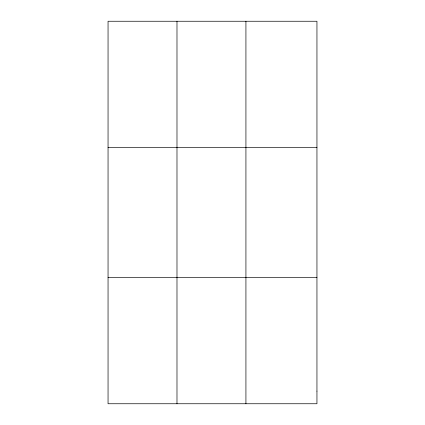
<?xml version="1.0" encoding="UTF-8"?>
<svg xmlns="http://www.w3.org/2000/svg" width="425" height="425" viewBox="0 0 425 425"><rect width="100%" height="100%" fill="white"/><g stroke="black" fill="none" stroke-linecap="round" stroke-linejoin="round"><path stroke-width="0.64" d="M176.986 403.75L176.986 21.25M245.926 403.75L245.926 21.25M108.051 147.475L316.949 147.475M108.051 277.525L316.949 277.525M316.949 391.127L316.949 403.75L108.051 403.75L108.051 21.25L316.949 21.25L316.949 391.127"/></g></svg>
